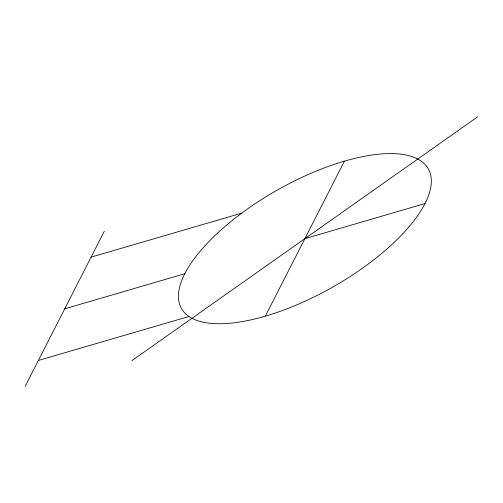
<?xml version="1.0" encoding="UTF-8"?>
<svg xmlns="http://www.w3.org/2000/svg" width="503" height="503" viewBox="0 0 503 503"><rect width="100%" height="100%" fill="white"/><g stroke="black" fill="none" stroke-linecap="round" stroke-linejoin="round"><path stroke-width="0.75" d="M25.15 386.323L104.278 231.298M265.326 316.161L344.454 161.142M131.937 360.626L477.85 116.677M91.093 257.14L241.761 213.127M64.717 308.811L184.802 273.733M304.893 238.648L424.978 203.57M38.341 360.488L189.009 316.475M262.478 316.978A141.796 55.858 -29.5 0 0 429.254 170.712A141.796 55.858 -29.5 0 0 222.942 228.261A141.796 55.858 -29.5 0 0 262.478 316.978"/></g></svg>
